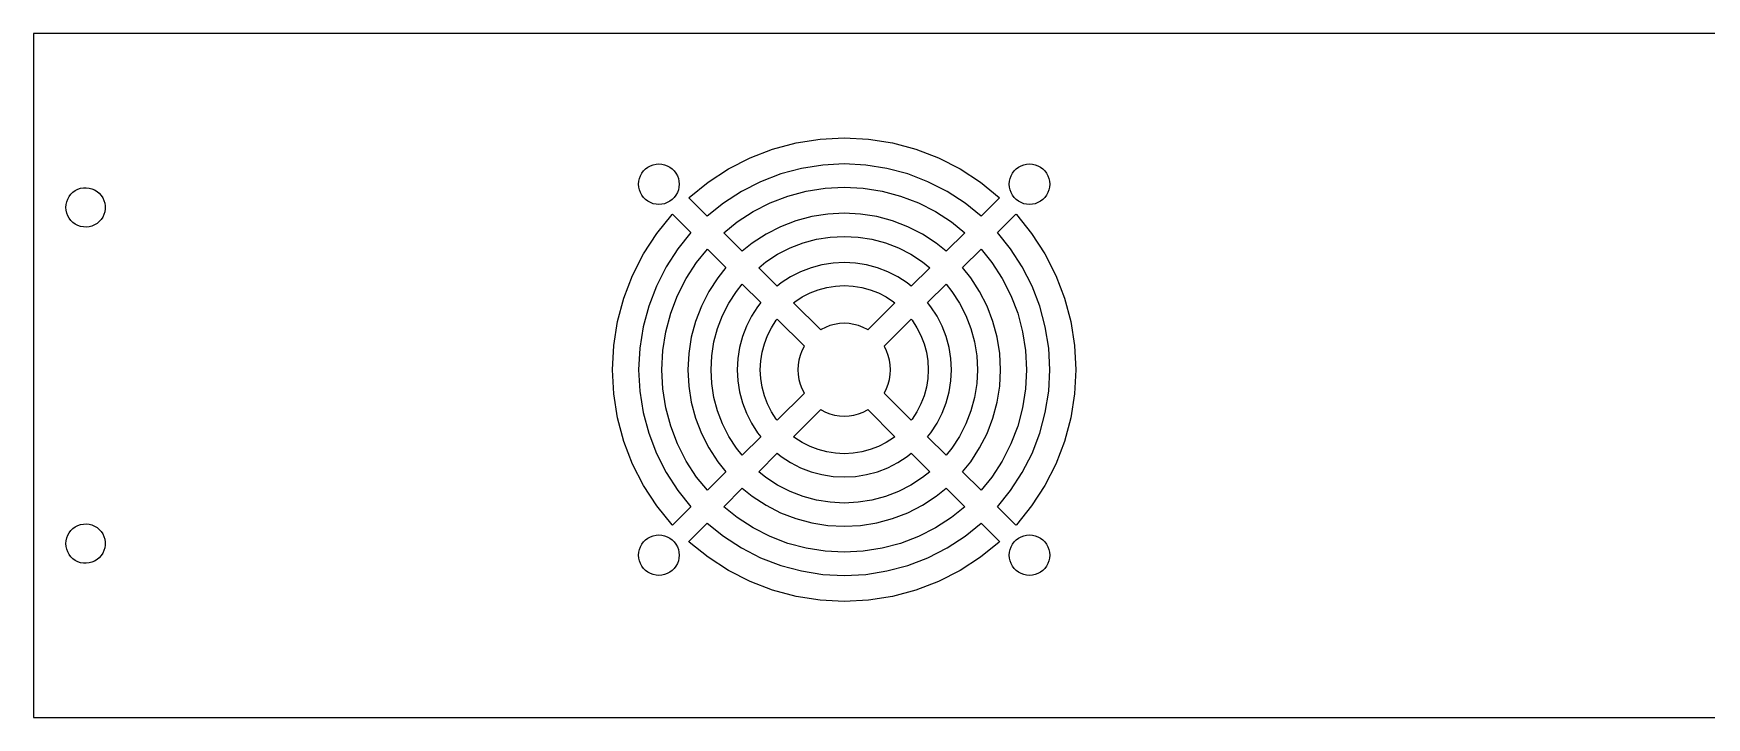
# Model space of a CAD drawing. Header units: metres. Extents: x 0 to 289, y 0 to 59.
# Drawn here: x 0 to 144.4, y 0 to 59 of the extents above; entities that cross this region are included whole.
import ezdxf

# ---------------------------------------------------------------- set-up
doc = ezdxf.new("R2010")
doc.units = ezdxf.units.M

msp = doc.modelspace()

# ---------------------------------------------------------------- linework, layer by layer
for p, q in [((288.9, 59), (0, 59)), ((0, 59), (0, 0)), ((63.8197, 49.0211), (65.8418, 49.5629)), ((65.8418, 49.5629), (67.9094, 49.8904)), ((67.9094, 49.8904), (70, 50)), ((70, 50), (72.0906, 49.8904)), ((72.0906, 49.8904), (74.1582, 49.5629)), ((74.1582, 49.5629), (76.1803, 49.0211)), ((53.273, 47.5918), (53.507, 47.6791)), ((53.507, 47.6791), (53.7509, 47.7322)), ((53.7509, 47.7322), (54, 47.75)), ((54, 47.75), (54.249, 47.7322)), ((54.249, 47.7322), (54.493, 47.6791)), ((54.493, 47.6791), (54.727, 47.5918)), ((60, 47.3205), (61.8653, 48.2709)), ((61.8653, 48.2709), (63.8197, 49.0211)), ((70, 47.75), (68.1446, 47.6528)), ((71.8554, 47.6528), (70, 47.75)), ((76.1803, 49.0211), (78.1347, 48.2709)), ((78.1347, 48.2709), (80, 47.3205)), ((85.273, 47.5918), (85.507, 47.6791)), ((85.507, 47.6791), (85.7509, 47.7322)), ((85.7509, 47.7322), (86, 47.75)), ((86, 47.75), (86.2491, 47.7322)), ((86.2491, 47.7322), (86.493, 47.6791)), ((86.493, 47.6791), (86.727, 47.5918)), ((52.25, 46), (52.2678, 46.249)), ((52.2678, 46.249), (52.3209, 46.493)), ((52.3209, 46.493), (52.4081, 46.727)), ((52.4081, 46.727), (52.5278, 46.9461)), ((52.5278, 46.9461), (52.6774, 47.146)), ((52.6774, 47.146), (52.854, 47.3226)), ((52.854, 47.3226), (53.0539, 47.4722)), ((53.0539, 47.4722), (53.273, 47.5918)), ((54.727, 47.5918), (54.9461, 47.4722)), ((54.9461, 47.4722), (55.146, 47.3226)), ((55.146, 47.3226), (55.3226, 47.146)), ((55.3226, 47.146), (55.4722, 46.9461)), ((55.4722, 46.9461), (55.5919, 46.727)), ((55.5919, 46.727), (55.6791, 46.493)), ((55.6791, 46.493), (55.7322, 46.249)), ((55.7322, 46.249), (55.75, 46)), ((58.2443, 46.1803), (60, 47.3205)), ((64.5149, 46.8812), (62.7804, 46.2154)), ((66.3096, 47.3621), (64.5149, 46.8812)), ((68.1446, 47.6528), (66.3096, 47.3621)), ((73.6904, 47.3621), (71.8554, 47.6528)), ((75.485, 46.8812), (73.6904, 47.3621)), ((77.2196, 46.2154), (75.485, 46.8812)), ((80, 47.3205), (81.7557, 46.1803)), ((84.25, 46), (84.2678, 46.249)), ((84.2678, 46.249), (84.3209, 46.493)), ((84.3209, 46.493), (84.4081, 46.727)), ((84.4081, 46.727), (84.5278, 46.9461)), ((84.5278, 46.9461), (84.6774, 47.146)), ((84.6774, 47.146), (84.854, 47.3226)), ((84.854, 47.3226), (85.0539, 47.4722)), ((85.0539, 47.4722), (85.273, 47.5918)), ((86.727, 47.5918), (86.9461, 47.4722)), ((86.9461, 47.4722), (87.146, 47.3226)), ((87.146, 47.3226), (87.3226, 47.146)), ((87.3226, 47.146), (87.4722, 46.9461)), ((87.4722, 46.9461), (87.5919, 46.727)), ((87.5919, 46.727), (87.6791, 46.493)), ((87.6791, 46.493), (87.7322, 46.249)), ((87.7322, 46.249), (87.75, 46)), ((2.96072, 44.7216), (3.0822, 44.938)), ((3.0822, 44.938), (3.23389, 45.1344)), ((3.23389, 45.1344), (3.41255, 45.3067)), ((3.41255, 45.3067), (3.6144, 45.4511)), ((3.6144, 45.4511), (3.83511, 45.5646)), ((3.83511, 45.5646), (4.07001, 45.6447)), ((4.07001, 45.6447), (4.31406, 45.6898)), ((4.31406, 45.6898), (4.56209, 45.6989)), ((4.56209, 45.6989), (4.80878, 45.6717)), ((4.80878, 45.6717), (5.04889, 45.6089)), ((5.04889, 45.6089), (5.2773, 45.5119)), ((5.2773, 45.5119), (5.48915, 45.3826)), ((5.48915, 45.3826), (5.67992, 45.2238)), ((5.67992, 45.2238), (5.84554, 45.039)), ((5.84554, 45.039), (5.98248, 44.832)), ((5.98248, 44.832), (6.08781, 44.6073)), ((52.2678, 45.7509), (52.25, 46)), ((52.3209, 45.507), (52.2678, 45.7509)), ((52.4081, 45.273), (52.3209, 45.507)), ((52.5278, 45.0539), (52.4081, 45.273)), ((52.6774, 44.854), (52.5278, 45.0539)), ((52.854, 44.6774), (52.6774, 44.854)), ((55.3226, 44.854), (55.146, 44.6774)), ((55.4722, 45.0539), (55.3226, 44.854)), ((55.5919, 45.273), (55.4722, 45.0539)), ((55.6791, 45.507), (55.5919, 45.273)), ((55.7322, 45.7509), (55.6791, 45.507)), ((55.75, 46), (55.7322, 45.7509)), ((56.5844, 44.8298), (56.6174, 44.8629)), ((58.1784, 43.2358), (56.5844, 44.8298)), ((56.6174, 44.8629), (58.2443, 46.1803)), ((61.125, 45.3719), (59.5668, 44.36)), ((62.7804, 46.2154), (61.125, 45.3719)), ((63.5939, 44.3883), (65.133, 44.9791)), ((65.133, 44.9791), (66.7254, 45.4058)), ((66.7254, 45.4058), (68.3537, 45.6637)), ((68.3537, 45.6637), (70, 45.75)), ((70, 45.75), (71.6463, 45.6637)), ((71.6463, 45.6637), (73.2746, 45.4058)), ((73.2746, 45.4058), (74.867, 44.9791)), ((74.867, 44.9791), (76.4061, 44.3883)), ((78.875, 45.3719), (77.2196, 46.2154)), ((80.4332, 44.36), (78.875, 45.3719)), ((81.7557, 46.1803), (83.3826, 44.8629)), ((83.4156, 44.8298), (81.8215, 43.2358)), ((83.3826, 44.8629), (83.4156, 44.8298)), ((84.2678, 45.7509), (84.25, 46)), ((84.3209, 45.507), (84.2678, 45.7509)), ((84.4081, 45.273), (84.3209, 45.507)), ((84.5278, 45.0539), (84.4081, 45.273)), ((84.6774, 44.854), (84.5278, 45.0539)), ((84.854, 44.6774), (84.6774, 44.854)), ((87.3226, 44.854), (87.146, 44.6774)), ((87.4722, 45.0539), (87.3226, 44.854)), ((87.5919, 45.273), (87.4722, 45.0539)), ((87.6791, 45.507), (87.5919, 45.273)), ((87.7322, 45.7509), (87.6791, 45.507)), ((87.75, 46), (87.7322, 45.7509)), ((2.79999, 44), (2.81812, 44.2475)), ((2.81812, 43.7525), (2.79999, 44)), ((2.81812, 44.2475), (2.87207, 44.4898)), ((2.87207, 43.5102), (2.81812, 43.7525)), ((2.87207, 44.4898), (2.96072, 44.7216)), ((2.96072, 43.2784), (2.87207, 43.5102)), ((6.08781, 43.3927), (5.98248, 43.168)), ((6.08781, 44.6073), (6.15932, 44.3696)), ((6.15932, 43.6304), (6.08781, 43.3927)), ((6.15932, 44.3696), (6.19547, 44.1241)), ((6.19547, 43.8759), (6.15932, 43.6304)), ((6.19547, 44.1241), (6.19547, 43.8759)), ((53.0539, 44.5278), (52.854, 44.6774)), ((53.273, 44.4081), (53.0539, 44.5278)), ((53.507, 44.3209), (53.273, 44.4081)), ((53.7509, 44.2678), (53.507, 44.3209)), ((54, 44.25), (53.7509, 44.2678)), ((53.8197, 41.7557), (55.1371, 43.3826)), ((54.249, 44.2678), (54, 44.25)), ((54.493, 44.3209), (54.249, 44.2678)), ((54.727, 44.4081), (54.493, 44.3209)), ((54.9461, 44.5278), (54.727, 44.4081)), ((55.146, 44.6774), (54.9461, 44.5278)), ((55.1371, 43.3826), (55.1701, 43.4156)), ((55.1701, 43.4156), (56.7642, 41.8215)), ((59.5668, 44.36), (58.1784, 43.2358)), ((60.7424, 42.742), (62.125, 43.6399)), ((62.125, 43.6399), (63.5939, 44.3883)), ((68.5889, 43.426), (67.1932, 43.205)), ((70, 43.5), (68.5889, 43.426)), ((71.4111, 43.426), (70, 43.5)), ((72.8068, 43.205), (71.4111, 43.426)), ((76.4061, 44.3883), (77.875, 43.6399)), ((77.875, 43.6399), (79.2576, 42.742)), ((81.8215, 43.2358), (80.4332, 44.36)), ((83.2358, 41.8215), (84.8298, 43.4156)), ((84.8298, 43.4156), (84.8629, 43.3826)), ((85.0539, 44.5278), (84.854, 44.6774)), ((84.8629, 43.3826), (86.1803, 41.7557)), ((85.273, 44.4081), (85.0539, 44.5278)), ((85.507, 44.3209), (85.273, 44.4081)), ((85.7509, 44.2678), (85.507, 44.3209)), ((86, 44.25), (85.7509, 44.2678)), ((86.2491, 44.2678), (86, 44.25)), ((86.493, 44.3209), (86.2491, 44.2678)), ((86.727, 44.4081), (86.493, 44.3209)), ((86.9461, 44.5278), (86.727, 44.4081)), ((87.146, 44.6774), (86.9461, 44.5278)), ((3.0822, 43.062), (2.96072, 43.2784)), ((3.23389, 42.8656), (3.0822, 43.062)), ((3.41255, 42.6933), (3.23389, 42.8656)), ((3.6144, 42.5489), (3.41255, 42.6933)), ((3.83511, 42.4354), (3.6144, 42.5489)), ((4.07001, 42.3553), (3.83511, 42.4354)), ((4.31406, 42.3102), (4.07001, 42.3553)), ((4.56209, 42.3011), (4.31406, 42.3102)), ((4.80878, 42.3283), (4.56209, 42.3011)), ((5.04889, 42.3911), (4.80878, 42.3283)), ((5.2773, 42.4881), (5.04889, 42.3911)), ((5.48915, 42.6174), (5.2773, 42.4881)), ((5.67992, 42.7762), (5.48915, 42.6174)), ((5.84554, 42.961), (5.67992, 42.7762)), ((5.98248, 43.168), (5.84554, 42.961)), ((59.5985, 41.8157), (60.7424, 42.742)), ((64.509, 42.3329), (63.25, 41.6913)), ((65.8283, 42.8393), (64.509, 42.3329)), ((67.1932, 43.205), (65.8283, 42.8393)), ((74.1717, 42.8393), (72.8068, 43.205)), ((75.4909, 42.3329), (74.1717, 42.8393)), ((76.75, 41.6913), (75.4909, 42.3329)), ((79.2576, 42.742), (80.4015, 41.8157)), ((52.6795, 40), (53.8197, 41.7557)), ((56.7642, 41.8215), (55.6399, 40.4332)), ((61.1961, 40.2182), (59.5985, 41.8157)), ((62.0649, 40.9217), (61.1961, 40.2182)), ((63.25, 41.6913), (62.0649, 40.9217)), ((64.25, 39.9593), (65.3225, 40.5058)), ((65.3225, 40.5058), (66.4463, 40.9371)), ((66.4463, 40.9371), (67.609, 41.2487)), ((67.609, 41.2487), (68.7979, 41.437)), ((68.7979, 41.437), (70, 41.5)), ((70, 41.5), (71.2021, 41.437)), ((71.2021, 41.437), (72.391, 41.2487)), ((72.391, 41.2487), (73.5537, 40.9371)), ((73.5537, 40.9371), (74.6775, 40.5058)), ((74.6775, 40.5058), (75.75, 39.9593)), ((77.9351, 40.9217), (76.75, 41.6913)), ((78.8039, 40.2182), (77.9351, 40.9217)), ((80.4015, 41.8157), (78.8039, 40.2182)), ((84.36, 40.4332), (83.2358, 41.8215)), ((86.1803, 41.7557), (87.3205, 40)), ((51.7291, 38.1347), (52.6795, 40)), ((55.6399, 40.4332), (54.6281, 38.875)), ((56.3601, 37.875), (57.258, 39.2576)), ((57.258, 39.2576), (58.1843, 40.4015)), ((58.1843, 40.4015), (59.7818, 38.8039)), ((62.6161, 38.7981), (63.2405, 39.3037)), ((63.2405, 39.3037), (64.25, 39.9593)), ((68.0768, 39.0479), (67.1416, 38.7973)), ((69.0331, 39.1993), (68.0768, 39.0479)), ((70, 39.25), (69.0331, 39.1993)), ((70.9669, 39.1993), (70, 39.25)), ((71.9232, 39.0479), (70.9669, 39.1993)), ((72.8584, 38.7973), (71.9232, 39.0479)), ((75.75, 39.9593), (76.7595, 39.3037)), ((76.7595, 39.3037), (77.3839, 38.7981)), ((80.2182, 38.8039), (81.8157, 40.4015)), ((81.8157, 40.4015), (82.742, 39.2576)), ((82.742, 39.2576), (83.6399, 37.875)), ((85.3719, 38.875), (84.36, 40.4332)), ((87.3205, 40), (88.2709, 38.1347)), ((50.9789, 36.1803), (51.7291, 38.1347)), ((54.6281, 38.875), (53.7846, 37.2196)), ((55.6116, 36.4061), (56.3601, 37.875)), ((59.0783, 37.9351), (58.3087, 36.75)), ((59.7818, 38.8039), (59.0783, 37.9351)), ((64.2137, 37.2005), (62.6161, 38.7981)), ((65.375, 38.0107), (64.563, 37.4834)), ((66.2377, 38.4503), (65.375, 38.0107)), ((67.1416, 38.7973), (66.2377, 38.4503)), ((73.7623, 38.4503), (72.8584, 38.7973)), ((74.625, 38.0107), (73.7623, 38.4503)), ((75.437, 37.4834), (74.625, 38.0107)), ((77.3839, 38.7981), (75.7863, 37.2005)), ((80.9217, 37.9351), (80.2182, 38.8039)), ((81.6913, 36.75), (80.9217, 37.9351)), ((83.6399, 37.875), (84.3883, 36.4061)), ((86.2154, 37.2196), (85.3719, 38.875)), ((88.2709, 38.1347), (89.0211, 36.1803)), ((50.437, 34.1582), (50.9789, 36.1803)), ((53.7846, 37.2196), (53.1187, 35.485)), ((55.0209, 34.867), (55.6116, 36.4061)), ((58.3087, 36.75), (57.6671, 35.4909)), ((60.0407, 35.75), (60.6963, 36.7595)), ((60.6963, 36.7595), (61.2019, 37.3839)), ((61.2019, 37.3839), (62.7995, 35.7863)), ((64.563, 37.4834), (64.2137, 37.2005)), ((65.7386, 35.8654), (66.375, 36.2787)), ((66.375, 36.2787), (67.0512, 36.6232)), ((67.0512, 36.6232), (67.7596, 36.8952)), ((67.7596, 36.8952), (68.4926, 37.0916)), ((68.4926, 37.0916), (69.2422, 37.2103)), ((69.2422, 37.2103), (70, 37.25)), ((70, 37.25), (70.7578, 37.2103)), ((70.7578, 37.2103), (71.5074, 37.0916)), ((71.5074, 37.0916), (72.2404, 36.8952)), ((72.2404, 36.8952), (72.9488, 36.6232)), ((72.9488, 36.6232), (73.625, 36.2787)), ((73.625, 36.2787), (74.2614, 35.8654)), ((75.7863, 37.2005), (75.437, 37.4834)), ((77.2005, 35.7863), (78.7981, 37.3839)), ((78.7981, 37.3839), (79.3037, 36.7595)), ((79.3037, 36.7595), (79.9593, 35.75)), ((82.3329, 35.4909), (81.6913, 36.75)), ((84.3883, 36.4061), (84.9791, 34.867)), ((86.8813, 35.485), (86.2154, 37.2196)), ((89.0211, 36.1803), (89.5629, 34.1582)), ((53.1187, 35.485), (52.6379, 33.6904)), ((54.5942, 33.2746), (55.0209, 34.867)), ((57.6671, 35.4909), (57.1607, 34.1717)), ((59.0629, 33.5537), (59.4942, 34.6775)), ((59.4942, 34.6775), (60.0407, 35.75)), ((62.5166, 35.437), (61.9893, 34.625)), ((62.7995, 35.7863), (62.5166, 35.437)), ((65.6337, 35.7805), (65.7386, 35.8654)), ((67.9698, 33.4445), (65.6337, 35.7805)), ((74.3663, 35.7805), (72.0302, 33.4445)), ((74.2614, 35.8654), (74.3663, 35.7805)), ((77.4834, 35.437), (77.2005, 35.7863)), ((78.0107, 34.625), (77.4834, 35.437)), ((79.9593, 35.75), (80.5058, 34.6775)), ((80.5058, 34.6775), (80.9371, 33.5537)), ((82.8393, 34.1717), (82.3329, 35.4909)), ((84.9791, 34.867), (85.4058, 33.2746)), ((87.3621, 33.6904), (86.8813, 35.485)), ((50.1096, 32.0906), (50.437, 34.1582)), ((52.6379, 33.6904), (52.3472, 31.8554)), ((54.3363, 31.6463), (54.5942, 33.2746)), ((57.1607, 34.1717), (56.795, 32.8068)), ((58.7513, 32.391), (59.0629, 33.5537)), ((61.5497, 33.7623), (61.2027, 32.8584)), ((61.9893, 34.625), (61.5497, 33.7623)), ((63.3768, 32.9488), (63.7213, 33.625)), ((63.7213, 33.625), (64.1346, 34.2614)), ((64.1346, 34.2614), (64.2195, 34.3663)), ((64.2195, 34.3663), (66.5555, 32.0302)), ((68, 33.4641), (67.9698, 33.4445)), ((68.373, 33.6542), (68, 33.4641)), ((68.7639, 33.8042), (68.373, 33.6542)), ((69.1684, 33.9126), (68.7639, 33.8042)), ((69.5819, 33.9781), (69.1684, 33.9126)), ((70, 34), (69.5819, 33.9781)), ((70.4181, 33.9781), (70, 34)), ((70.8316, 33.9126), (70.4181, 33.9781)), ((71.2361, 33.8042), (70.8316, 33.9126)), ((71.6269, 33.6542), (71.2361, 33.8042)), ((72, 33.4641), (71.6269, 33.6542)), ((72.0302, 33.4445), (72, 33.4641)), ((73.4445, 32.0302), (75.7805, 34.3663)), ((75.7805, 34.3663), (75.8654, 34.2614)), ((75.8654, 34.2614), (76.2787, 33.625)), ((76.2787, 33.625), (76.6232, 32.9488)), ((78.4503, 33.7623), (78.0107, 34.625)), ((78.7973, 32.8584), (78.4503, 33.7623)), ((80.9371, 33.5537), (81.2487, 32.391)), ((83.205, 32.8068), (82.8393, 34.1717)), ((85.4058, 33.2746), (85.6637, 31.6463)), ((87.6528, 31.8554), (87.3621, 33.6904)), ((89.5629, 34.1582), (89.8904, 32.0906)), ((50, 30), (50.1096, 32.0906)), ((52.3472, 31.8554), (52.25, 30)), ((56.795, 32.8068), (56.5739, 31.4111)), ((58.563, 31.2021), (58.7513, 32.391)), ((60.9521, 31.9232), (60.8007, 30.9669)), ((61.2027, 32.8584), (60.9521, 31.9232)), ((62.9084, 31.5074), (63.1048, 32.2404)), ((63.1048, 32.2404), (63.3768, 32.9488)), ((66.5359, 32), (66.3458, 31.6269)), ((66.5555, 32.0302), (66.5359, 32)), ((73.4641, 32), (73.4445, 32.0302)), ((73.6542, 31.6269), (73.4641, 32)), ((76.6232, 32.9488), (76.8952, 32.2404)), ((76.8952, 32.2404), (77.0916, 31.5074)), ((79.0479, 31.9232), (78.7973, 32.8584)), ((79.1993, 30.9669), (79.0479, 31.9232)), ((81.2487, 32.391), (81.437, 31.2021)), ((83.426, 31.4111), (83.205, 32.8068)), ((87.75, 30), (87.6528, 31.8554)), ((89.8904, 32.0906), (90, 30)), ((54.25, 30), (54.3363, 31.6463)), ((56.5739, 31.4111), (56.5, 30)), ((58.5, 30), (58.563, 31.2021)), ((60.8007, 30.9669), (60.75, 30)), ((62.75, 30), (62.7897, 30.7578)), ((62.7897, 30.7578), (62.9084, 31.5074)), ((66.0219, 30.4181), (66, 30)), ((66.0874, 30.8316), (66.0219, 30.4181)), ((66.1958, 31.2361), (66.0874, 30.8316)), ((66.3458, 31.6269), (66.1958, 31.2361)), ((73.8042, 31.2361), (73.6542, 31.6269)), ((73.9126, 30.8316), (73.8042, 31.2361)), ((73.9781, 30.4181), (73.9126, 30.8316)), ((74, 30), (73.9781, 30.4181)), ((77.0916, 31.5074), (77.2103, 30.7578)), ((77.2103, 30.7578), (77.25, 30)), ((79.25, 30), (79.1993, 30.9669)), ((81.437, 31.2021), (81.5, 30)), ((83.5, 30), (83.426, 31.4111)), ((85.6637, 31.6463), (85.75, 30)), ((50.1096, 27.9094), (50, 30)), ((52.25, 30), (52.3472, 28.1446)), ((54.3363, 28.3537), (54.25, 30)), ((56.5, 30), (56.5739, 28.5889)), ((58.563, 28.7979), (58.5, 30)), ((60.75, 30), (60.8007, 29.0331)), ((60.8007, 29.0331), (60.9521, 28.0768)), ((62.7897, 29.2422), (62.75, 30)), ((62.9084, 28.4926), (62.7897, 29.2422)), ((66, 30), (66.0219, 29.5819)), ((66.0219, 29.5819), (66.0874, 29.1684)), ((66.0874, 29.1684), (66.1958, 28.7639)), ((73.8042, 28.7639), (73.9126, 29.1684)), ((73.9126, 29.1684), (73.9781, 29.5819)), ((73.9781, 29.5819), (74, 30)), ((77.2103, 29.2422), (77.0916, 28.4926)), ((77.25, 30), (77.2103, 29.2422)), ((79.0479, 28.0768), (79.1993, 29.0331)), ((79.1993, 29.0331), (79.25, 30)), ((81.5, 30), (81.437, 28.7979)), ((83.426, 28.5889), (83.5, 30)), ((85.75, 30), (85.6637, 28.3537)), ((87.6528, 28.1446), (87.75, 30)), ((90, 30), (89.8904, 27.9094)), ((50.437, 25.8418), (50.1096, 27.9094)), ((52.3472, 28.1446), (52.6379, 26.3096)), ((54.5942, 26.7254), (54.3363, 28.3537)), ((56.5739, 28.5889), (56.795, 27.1932)), ((58.7513, 27.609), (58.563, 28.7979)), ((59.0629, 26.4463), (58.7513, 27.609)), ((60.9521, 28.0768), (61.2027, 27.1416)), ((63.1048, 27.7596), (62.9084, 28.4926)), ((63.3768, 27.0511), (63.1048, 27.7596)), ((66.5555, 27.9697), (64.2195, 25.6337)), ((66.1958, 28.7639), (66.3458, 28.373)), ((66.3458, 28.373), (66.5359, 28)), ((66.5359, 28), (66.5555, 27.9697)), ((73.4445, 27.9697), (73.4641, 28)), ((75.7805, 25.6337), (73.4445, 27.9697)), ((73.4641, 28), (73.6542, 28.373)), ((73.6542, 28.373), (73.8042, 28.7639)), ((76.8952, 27.7596), (76.6232, 27.0511)), ((77.0916, 28.4926), (76.8952, 27.7596)), ((78.7973, 27.1416), (79.0479, 28.0768)), ((81.2487, 27.609), (80.9371, 26.4463)), ((81.437, 28.7979), (81.2487, 27.609)), ((83.205, 27.1932), (83.426, 28.5889)), ((85.6637, 28.3537), (85.4058, 26.7254)), ((87.3621, 26.3096), (87.6528, 28.1446)), ((89.8904, 27.9094), (89.5629, 25.8418)), ((52.6379, 26.3096), (53.1187, 24.5149)), ((55.0209, 25.133), (54.5942, 26.7254)), ((56.795, 27.1932), (57.1607, 25.8283)), ((59.4942, 25.3225), (59.0629, 26.4463)), ((61.2027, 27.1416), (61.5497, 26.2377)), ((61.5497, 26.2377), (61.9893, 25.375)), ((63.7213, 26.375), (63.3768, 27.0511)), ((64.1346, 25.7386), (63.7213, 26.375)), ((65.6337, 24.2195), (67.9698, 26.5555)), ((67.9698, 26.5555), (68, 26.5359)), ((68, 26.5359), (68.373, 26.3458)), ((68.373, 26.3458), (68.7639, 26.1958)), ((68.7639, 26.1958), (69.1684, 26.0874)), ((69.1684, 26.0874), (69.5819, 26.0219)), ((69.5819, 26.0219), (70, 26)), ((70, 26), (70.4181, 26.0219)), ((70.4181, 26.0219), (70.8316, 26.0874)), ((70.8316, 26.0874), (71.2361, 26.1958)), ((71.2361, 26.1958), (71.6269, 26.3458)), ((71.6269, 26.3458), (72, 26.5359)), ((72, 26.5359), (72.0302, 26.5555)), ((72.0302, 26.5555), (74.3663, 24.2195)), ((76.2787, 26.375), (75.8654, 25.7386)), ((76.6232, 27.0511), (76.2787, 26.375)), ((78.0107, 25.375), (78.4503, 26.2377)), ((78.4503, 26.2377), (78.7973, 27.1416)), ((80.9371, 26.4463), (80.5058, 25.3225)), ((82.8393, 25.8283), (83.205, 27.1932)), ((85.4058, 26.7254), (84.9791, 25.133)), ((86.8813, 24.5149), (87.3621, 26.3096)), ((50.9789, 23.8197), (50.437, 25.8418)), ((55.6116, 23.5939), (55.0209, 25.133)), ((57.1607, 25.8283), (57.6671, 24.509)), ((60.0407, 24.25), (59.4942, 25.3225)), ((61.9893, 25.375), (62.5166, 24.563)), ((62.5166, 24.563), (62.7995, 24.2137)), ((64.2195, 25.6337), (64.1346, 25.7386)), ((75.8654, 25.7386), (75.7805, 25.6337)), ((77.2005, 24.2137), (77.4834, 24.563)), ((77.4834, 24.563), (78.0107, 25.375)), ((80.5058, 25.3225), (79.9593, 24.25)), ((82.3329, 24.509), (82.8393, 25.8283)), ((84.9791, 25.133), (84.3883, 23.5939)), ((89.5629, 25.8418), (89.0211, 23.8197)), ((51.7291, 21.8653), (50.9789, 23.8197)), ((53.1187, 24.5149), (53.7846, 22.7804)), ((56.3601, 22.125), (55.6116, 23.5939)), ((57.6671, 24.509), (58.3087, 23.25)), ((58.3087, 23.25), (59.0783, 22.0649)), ((60.6963, 23.2405), (60.0407, 24.25)), ((61.2019, 22.6161), (60.6963, 23.2405)), ((62.7995, 24.2137), (61.2019, 22.6161)), ((65.7386, 24.1346), (65.6337, 24.2195)), ((66.375, 23.7213), (65.7386, 24.1346)), ((67.0512, 23.3768), (66.375, 23.7213)), ((67.7596, 23.1048), (67.0512, 23.3768)), ((72.9488, 23.3768), (72.2404, 23.1048)), ((73.625, 23.7213), (72.9488, 23.3768)), ((74.2614, 24.1346), (73.625, 23.7213)), ((74.3663, 24.2195), (74.2614, 24.1346)), ((78.7981, 22.6161), (77.2005, 24.2137)), ((79.3037, 23.2405), (78.7981, 22.6161)), ((79.9593, 24.25), (79.3037, 23.2405)), ((80.9217, 22.0649), (81.6913, 23.25)), ((81.6913, 23.25), (82.3329, 24.509)), ((84.3883, 23.5939), (83.6399, 22.125)), ((86.2154, 22.7804), (86.8813, 24.5149)), ((89.0211, 23.8197), (88.2709, 21.8653)), ((52.6795, 20), (51.7291, 21.8653)), ((53.7846, 22.7804), (54.6281, 21.125)), ((57.258, 20.7424), (56.3601, 22.125)), ((59.0783, 22.0649), (59.7818, 21.196)), ((62.6161, 21.2019), (64.2137, 22.7995)), ((64.2137, 22.7995), (64.563, 22.5166)), ((64.563, 22.5166), (65.375, 21.9893)), ((65.375, 21.9893), (66.2377, 21.5497)), ((68.4926, 22.9084), (67.7596, 23.1048)), ((69.2422, 22.7897), (68.4926, 22.9084)), ((70, 22.75), (69.2422, 22.7897)), ((70.7578, 22.7897), (70, 22.75)), ((71.5074, 22.9084), (70.7578, 22.7897)), ((72.2404, 23.1048), (71.5074, 22.9084)), ((73.7623, 21.5497), (74.625, 21.9893)), ((74.625, 21.9893), (75.437, 22.5166)), ((75.437, 22.5166), (75.7863, 22.7995)), ((75.7863, 22.7995), (77.3839, 21.2019)), ((80.2182, 21.196), (80.9217, 22.0649)), ((83.6399, 22.125), (82.742, 20.7424)), ((85.3719, 21.125), (86.2154, 22.7804)), ((88.2709, 21.8653), (87.3205, 20)), ((54.6281, 21.125), (55.6399, 19.5668)), ((58.1843, 19.5985), (57.258, 20.7424)), ((59.7818, 21.196), (58.1843, 19.5985)), ((63.2405, 20.6963), (62.6161, 21.2019)), ((64.25, 20.0407), (63.2405, 20.6963)), ((66.2377, 21.5497), (67.1416, 21.2027)), ((67.1416, 21.2027), (68.0768, 20.9521)), ((68.0768, 20.9521), (69.0331, 20.8007)), ((69.0331, 20.8007), (70, 20.75)), ((70, 20.75), (70.9669, 20.8007)), ((70.9669, 20.8007), (71.9232, 20.9521)), ((71.9232, 20.9521), (72.8584, 21.2027)), ((72.8584, 21.2027), (73.7623, 21.5497)), ((76.7595, 20.6963), (75.75, 20.0407)), ((77.3839, 21.2019), (76.7595, 20.6963)), ((81.8157, 19.5985), (80.2182, 21.196)), ((82.742, 20.7424), (81.8157, 19.5985)), ((84.36, 19.5668), (85.3719, 21.125)), ((53.8197, 18.2443), (52.6795, 20)), ((55.6399, 19.5668), (56.7642, 18.1784)), ((59.5985, 18.1843), (61.1961, 19.7818)), ((61.1961, 19.7818), (62.0649, 19.0783)), ((62.0649, 19.0783), (63.25, 18.3087)), ((65.3225, 19.4942), (64.25, 20.0407)), ((66.4463, 19.0629), (65.3225, 19.4942)), ((67.609, 18.7513), (66.4463, 19.0629)), ((73.5537, 19.0629), (72.391, 18.7513)), ((74.6775, 19.4942), (73.5537, 19.0629)), ((75.75, 20.0407), (74.6775, 19.4942)), ((76.75, 18.3087), (77.9351, 19.0783)), ((77.9351, 19.0783), (78.8039, 19.7818)), ((78.8039, 19.7818), (80.4015, 18.1843)), ((83.2358, 18.1784), (84.36, 19.5668)), ((87.3205, 20), (86.1803, 18.2443)), ((55.1371, 16.6174), (53.8197, 18.2443)), ((56.7642, 18.1784), (55.1701, 16.5844)), ((60.7424, 17.258), (59.5985, 18.1843)), ((63.25, 18.3087), (64.509, 17.6671)), ((64.509, 17.6671), (65.8283, 17.1607)), ((68.7979, 18.563), (67.609, 18.7513)), ((70, 18.5), (68.7979, 18.563)), ((71.2021, 18.563), (70, 18.5)), ((72.391, 18.7513), (71.2021, 18.563)), ((74.1717, 17.1607), (75.4909, 17.6671)), ((75.4909, 17.6671), (76.75, 18.3087)), ((80.4015, 18.1843), (79.2576, 17.258)), ((84.8298, 16.5844), (83.2358, 18.1784)), ((86.1803, 18.2443), (84.8629, 16.6174)), ((2.96072, 15.7216), (3.0822, 15.938)), ((3.0822, 15.938), (3.23389, 16.1344)), ((3.23389, 16.1344), (3.41255, 16.3067)), ((3.41255, 16.3067), (3.6144, 16.4511)), ((3.6144, 16.4511), (3.83511, 16.5646)), ((3.83511, 16.5646), (4.07001, 16.6447)), ((4.07001, 16.6447), (4.31406, 16.6898)), ((4.31406, 16.6898), (4.56209, 16.6989)), ((4.56209, 16.6989), (4.80878, 16.6717)), ((4.80878, 16.6717), (5.04889, 16.6089)), ((5.04889, 16.6089), (5.2773, 16.5119)), ((5.2773, 16.5119), (5.48915, 16.3826)), ((5.48915, 16.3826), (5.67992, 16.2238)), ((5.67992, 16.2238), (5.84554, 16.039)), ((5.84554, 16.039), (5.98248, 15.832)), ((55.1701, 16.5844), (55.1371, 16.6174)), ((56.5844, 15.1701), (58.1784, 16.7642)), ((58.1784, 16.7642), (59.5668, 15.6399)), ((62.125, 16.3601), (60.7424, 17.258)), ((63.5939, 15.6116), (62.125, 16.3601)), ((65.8283, 17.1607), (67.1932, 16.795)), ((67.1932, 16.795), (68.5889, 16.5739)), ((68.5889, 16.5739), (70, 16.5)), ((70, 16.5), (71.4111, 16.5739)), ((71.4111, 16.5739), (72.8068, 16.795)), ((72.8068, 16.795), (74.1717, 17.1607)), ((77.875, 16.3601), (76.4061, 15.6116)), ((79.2576, 17.258), (77.875, 16.3601)), ((80.4332, 15.6399), (81.8215, 16.7642)), ((81.8215, 16.7642), (83.4156, 15.1701)), ((84.8629, 16.6174), (84.8298, 16.5844)), ((2.79999, 15), (2.81812, 15.2475)), ((2.81812, 14.7525), (2.79999, 15)), ((2.81812, 15.2475), (2.87207, 15.4898)), ((2.87207, 14.5102), (2.81812, 14.7525)), ((2.87207, 15.4898), (2.96072, 15.7216)), ((2.96072, 14.2784), (2.87207, 14.5102)), ((5.98248, 15.832), (6.08781, 15.6073)), ((6.08781, 15.6073), (6.15932, 15.3696)), ((6.15932, 14.6304), (6.08781, 14.3927)), ((6.15932, 15.3696), (6.19547, 15.1241)), ((6.19547, 14.8759), (6.15932, 14.6304)), ((6.19547, 15.1241), (6.19547, 14.8759)), ((52.2678, 14.249), (52.3209, 14.493)), ((52.3209, 14.493), (52.4081, 14.727)), ((52.4081, 14.727), (52.5278, 14.9461)), ((52.5278, 14.9461), (52.6774, 15.146)), ((52.6774, 15.146), (52.854, 15.3226)), ((52.854, 15.3226), (53.0539, 15.4722)), ((53.0539, 15.4722), (53.273, 15.5918)), ((53.273, 15.5918), (53.507, 15.6791)), ((53.507, 15.6791), (53.7509, 15.7322)), ((53.7509, 15.7322), (54, 15.75)), ((54, 15.75), (54.249, 15.7322)), ((54.249, 15.7322), (54.493, 15.6791)), ((54.493, 15.6791), (54.727, 15.5918)), ((54.727, 15.5918), (54.9461, 15.4722)), ((54.9461, 15.4722), (55.146, 15.3226)), ((55.146, 15.3226), (55.3226, 15.146)), ((55.3226, 15.146), (55.4722, 14.9461)), ((55.4722, 14.9461), (55.5919, 14.727)), ((55.5919, 14.727), (55.6791, 14.493)), ((55.6791, 14.493), (55.7322, 14.249)), ((56.6174, 15.1371), (56.5844, 15.1701)), ((58.2443, 13.8197), (56.6174, 15.1371)), ((59.5668, 15.6399), (61.125, 14.628)), ((61.125, 14.628), (62.7804, 13.7846)), ((65.133, 15.0209), (63.5939, 15.6116)), ((66.7254, 14.5942), (65.133, 15.0209)), ((68.3537, 14.3363), (66.7254, 14.5942)), ((73.2746, 14.5942), (71.6463, 14.3363)), ((74.867, 15.0209), (73.2746, 14.5942)), ((76.4061, 15.6116), (74.867, 15.0209)), ((77.2196, 13.7846), (78.875, 14.628)), ((78.875, 14.628), (80.4332, 15.6399)), ((83.3826, 15.1371), (81.7557, 13.8197)), ((83.4156, 15.1701), (83.3826, 15.1371)), ((84.2678, 14.249), (84.3209, 14.493)), ((84.3209, 14.493), (84.4081, 14.727)), ((84.4081, 14.727), (84.5278, 14.9461)), ((84.5278, 14.9461), (84.6774, 15.146)), ((84.6774, 15.146), (84.854, 15.3226)), ((84.854, 15.3226), (85.0539, 15.4722)), ((85.0539, 15.4722), (85.273, 15.5918)), ((85.273, 15.5918), (85.507, 15.6791)), ((85.507, 15.6791), (85.7509, 15.7322)), ((85.7509, 15.7322), (86, 15.75)), ((86, 15.75), (86.2491, 15.7322)), ((86.2491, 15.7322), (86.493, 15.6791)), ((86.493, 15.6791), (86.727, 15.5918)), ((86.727, 15.5918), (86.9461, 15.4722)), ((86.9461, 15.4722), (87.146, 15.3226)), ((87.146, 15.3226), (87.3226, 15.146)), ((87.3226, 15.146), (87.4722, 14.9461)), ((87.4722, 14.9461), (87.5919, 14.727)), ((87.5919, 14.727), (87.6791, 14.493)), ((87.6791, 14.493), (87.7322, 14.249)), ((3.0822, 14.062), (2.96072, 14.2784)), ((3.23389, 13.8656), (3.0822, 14.062)), ((3.41255, 13.6933), (3.23389, 13.8656)), ((3.6144, 13.5489), (3.41255, 13.6933)), ((3.83511, 13.4354), (3.6144, 13.5489)), ((4.07001, 13.3553), (3.83511, 13.4354)), ((4.31406, 13.3102), (4.07001, 13.3553)), ((4.56209, 13.3011), (4.31406, 13.3102)), ((4.80878, 13.3283), (4.56209, 13.3011)), ((5.04889, 13.3911), (4.80878, 13.3283)), ((5.2773, 13.4881), (5.04889, 13.3911)), ((5.48915, 13.6174), (5.2773, 13.4881)), ((5.67992, 13.7762), (5.48915, 13.6174)), ((5.84554, 13.961), (5.67992, 13.7762)), ((5.98248, 14.168), (5.84554, 13.961)), ((6.08781, 14.3927), (5.98248, 14.168)), ((52.25, 14), (52.2678, 14.249)), ((52.2678, 13.7509), (52.25, 14)), ((52.3209, 13.507), (52.2678, 13.7509)), ((52.4081, 13.273), (52.3209, 13.507)), ((52.5278, 13.0539), (52.4081, 13.273)), ((52.6774, 12.854), (52.5278, 13.0539)), ((55.4722, 13.0539), (55.3226, 12.854)), ((55.5919, 13.273), (55.4722, 13.0539)), ((55.6791, 13.507), (55.5919, 13.273)), ((55.7322, 13.7509), (55.6791, 13.507)), ((55.7322, 14.249), (55.75, 14)), ((55.75, 14), (55.7322, 13.7509)), ((60, 12.6795), (58.2443, 13.8197)), ((62.7804, 13.7846), (64.5149, 13.1187)), ((64.5149, 13.1187), (66.3096, 12.6379)), ((70, 14.25), (68.3537, 14.3363)), ((71.6463, 14.3363), (70, 14.25)), ((73.6904, 12.6379), (75.485, 13.1187)), ((75.485, 13.1187), (77.2196, 13.7846)), ((81.7557, 13.8197), (80, 12.6795)), ((84.25, 14), (84.2678, 14.249)), ((84.2678, 13.7509), (84.25, 14)), ((84.3209, 13.507), (84.2678, 13.7509)), ((84.4081, 13.273), (84.3209, 13.507)), ((84.5278, 13.0539), (84.4081, 13.273)), ((84.6774, 12.854), (84.5278, 13.0539)), ((87.4722, 13.0539), (87.3226, 12.854)), ((87.5919, 13.273), (87.4722, 13.0539)), ((87.6791, 13.507), (87.5919, 13.273)), ((87.7322, 13.7509), (87.6791, 13.507)), ((87.7322, 14.249), (87.75, 14)), ((87.75, 14), (87.7322, 13.7509)), ((52.854, 12.6774), (52.6774, 12.854)), ((53.0539, 12.5278), (52.854, 12.6774)), ((53.273, 12.4081), (53.0539, 12.5278)), ((53.507, 12.3209), (53.273, 12.4081)), ((53.7509, 12.2678), (53.507, 12.3209)), ((54, 12.25), (53.7509, 12.2678)), ((54.249, 12.2678), (54, 12.25)), ((54.493, 12.3209), (54.249, 12.2678)), ((54.727, 12.4081), (54.493, 12.3209)), ((54.9461, 12.5278), (54.727, 12.4081)), ((55.146, 12.6774), (54.9461, 12.5278)), ((55.3226, 12.854), (55.146, 12.6774)), ((61.8653, 11.7291), (60, 12.6795)), ((63.8197, 10.9789), (61.8653, 11.7291)), ((66.3096, 12.6379), (68.1446, 12.3472)), ((68.1446, 12.3472), (70, 12.25)), ((70, 12.25), (71.8554, 12.3472)), ((71.8554, 12.3472), (73.6904, 12.6379)), ((78.1347, 11.7291), (76.1803, 10.9789)), ((80, 12.6795), (78.1347, 11.7291)), ((84.854, 12.6774), (84.6774, 12.854)), ((85.0539, 12.5278), (84.854, 12.6774)), ((85.273, 12.4081), (85.0539, 12.5278)), ((85.507, 12.3209), (85.273, 12.4081)), ((85.7509, 12.2678), (85.507, 12.3209)), ((86, 12.25), (85.7509, 12.2678)), ((86.2491, 12.2678), (86, 12.25)), ((86.493, 12.3209), (86.2491, 12.2678)), ((86.727, 12.4081), (86.493, 12.3209)), ((86.9461, 12.5278), (86.727, 12.4081)), ((87.146, 12.6774), (86.9461, 12.5278)), ((87.3226, 12.854), (87.146, 12.6774)), ((65.8418, 10.437), (63.8197, 10.9789)), ((67.9094, 10.1096), (65.8418, 10.437)), ((74.1582, 10.437), (72.0906, 10.1096)), ((76.1803, 10.9789), (74.1582, 10.437)), ((70, 10), (67.9094, 10.1096)), ((72.0906, 10.1096), (70, 10)), ((0, 0), (288.9, 0))]:
    msp.add_line(p, q)

doc.saveas('drawing.dxf')
